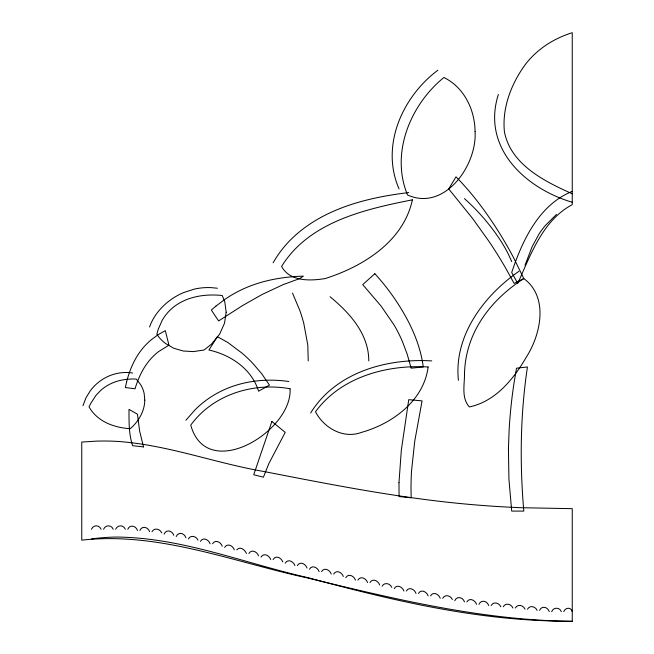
<?xml version="1.0" encoding="UTF-8"?>
<svg xmlns="http://www.w3.org/2000/svg" width="654" height="654" viewBox="0 0 654 654"><rect width="100%" height="100%" fill="white"/><g stroke="black" fill="none" stroke-linecap="round" stroke-linejoin="round"><path stroke-width="0.98" d="M308.23 360.91L307.813 345.206L303.808 323.468A163.426 163.426 0 0 0 299.712 310.159L292.485 293.09M498.373 94.47C481.36 147.567 525.072 188.327 572.25 202.258M82.96 405.725L85.936 397.91L90.211 390.904A46.328 46.328 0 0 1 101.885 379.835C110.845 373.908 121.979 371.251 132.615 373.025M525.015 265.23L532.127 246.705L539.002 234.05A84.104 84.104 0 0 1 545.452 225.377L556.505 214.365M149.57 327C152.668 317.999 158.546 310.176 165.601 303.881A66.275 66.275 0 0 1 183.48 292.632L194.025 289.191A62.367 62.367 0 0 1 211.324 287.637L217.398 288.242M310.65 412.993C335.584 372.404 386.612 358.13 431.763 360.91M563.773 611.613C565.334 607.37 571.032 606.83 572.25 611.613M91.437 529.258C93.277 524.696 99.285 524.696 101.125 529.258M103.553 529.258C105.392 524.696 111.401 524.696 113.24 529.258M115.66 529.258C117.499 524.696 123.508 524.696 125.347 529.258M551.657 611.613C553.497 607.051 559.513 607.051 561.353 611.613M127.775 529.258C129.868 524.165 136.057 525.824 137.463 530.468M139.882 530.468C141.975 525.375 148.164 527.034 149.57 531.677M164.105 534.097C166.198 529.012 172.386 530.672 173.792 535.307M176.22 536.525C178.313 531.432 184.502 533.092 185.908 537.735M454.775 600.707C456.868 595.622 463.057 597.282 464.463 601.925M478.998 604.345C481.091 599.252 487.279 600.92 488.685 605.555M539.55 610.403C541.643 605.31 547.831 606.969 549.237 611.613M185.908 420.252L195.194 409.649A98.811 98.811 0 0 1 217.414 393.095C239.045 381.249 264.625 377.996 288.847 381.503M151.998 531.677C154.36 527.394 159.985 528.857 161.685 532.887M188.327 538.945C190.69 534.661 196.314 536.125 198.015 540.155M382.108 586.18C384.47 581.896 390.095 583.352 391.795 587.39M442.66 598.287C445.022 594.004 450.655 595.467 452.347 599.497M491.105 605.555C493.468 601.271 499.092 602.735 500.792 606.765M503.22 606.765C505.583 602.481 511.207 603.944 512.908 607.975M515.327 607.975C517.69 603.691 523.314 605.154 525.015 609.193M527.443 609.193C529.805 604.909 535.43 606.364 537.13 610.403M200.443 541.365C203.132 536.672 208.757 539.705 210.13 543.793M212.55 543.793C215.248 539.092 220.872 542.133 222.237 546.213M224.657 547.423C227.355 542.722 232.979 545.763 234.353 549.842M248.88 553.48C251.577 548.78 257.202 551.821 258.575 555.9M260.995 557.11C263.693 552.417 269.317 555.45 270.682 559.53M273.102 559.53C275.8 554.837 281.424 557.878 282.798 561.958M285.218 563.168C287.915 558.467 293.54 561.508 294.905 565.587M297.325 565.587C300.022 560.895 305.647 563.928 307.02 568.007M309.44 569.225C312.138 564.525 317.762 567.566 319.127 571.645M321.547 571.645C324.245 566.944 329.869 569.986 331.243 574.065M333.663 574.065C336.36 569.372 341.985 572.405 343.35 576.493M345.77 577.703C348.468 573.002 354.092 576.043 355.457 580.123M357.885 580.123C360.583 575.422 366.207 578.463 367.573 582.542M369.992 582.542C372.69 577.85 378.314 580.883 379.68 584.97M394.215 588.6C396.913 583.908 402.537 586.94 403.902 591.02M406.33 591.02C409.02 586.327 414.652 589.368 416.018 593.448M418.437 593.448C421.135 588.747 426.76 591.788 428.125 595.868M430.553 595.868C433.242 591.167 438.875 594.208 440.24 598.287M466.882 601.925C469.58 597.225 475.205 600.266 476.57 604.345M236.773 549.842C240.092 545.796 245.013 549.834 246.46 553.48M437.82 70.248C402.21 96.939 380.285 145.989 399.063 188.932M518.957 271.287C483.985 295.608 453.696 335.576 458.405 380.293M572.25 191.352C538.896 204.849 522.399 240.443 511.698 272.497L517.747 283.403C530.729 254.7 542.673 220.3 572.25 204.677L572.25 32.7C562.015 35.913 552.229 40.605 543.507 46.884A89.59 89.59 0 0 0 526.347 63.168C511.747 82.469 501.937 107.256 504.406 131.707C510.741 164.653 544.496 181.371 572.25 193.78M408.75 192.57C365.831 197.704 320.329 209.215 289.223 241.212A110.649 110.649 0 0 0 273.102 262.81M91.437 538.945L97.969 538.152A198.89 198.89 0 0 1 117.14 537.048C182.63 537.801 244.343 563.2 307.47 577.547C383.465 598.034 460.53 616.812 539.476 620.482A642.032 642.032 0 0 0 564.427 621.251L572.25 621.3L572.25 508.665L520.837 507.708A1077.473 1077.473 0 0 1 478.802 505.174C406.535 499.501 335.289 485.407 264.232 471.567C215.019 463.106 167.62 444.81 117.548 441.417A231.099 231.099 0 0 0 96.391 441.139L81.75 442.055L81.75 540.155C158.889 531.465 233.037 561.9 307.078 577.85C394.1 598.909 482.211 620.466 572.25 621.3M330.025 296.72C346.563 310.388 362.659 327.155 367.491 348.762A57.397 57.397 0 0 1 368.782 360.91M464.463 198.62L468.705 202.519A217.618 217.618 0 0 1 484.148 218.689C495.176 231.663 505.166 245.798 511.698 261.6M464.479 373.05C464.79 384.282 461.013 397.509 469.302 406.935C495.348 401.556 513.562 379.181 526.225 357.28C540.842 334.562 548.968 297.079 523.805 278.555L513.431 257.406A404.663 404.663 0 0 0 497.392 229.799C485.309 210.89 471.804 192.783 455.985 176.825L448.718 188.932L472.711 218.608L489.274 241.8A463.416 463.416 0 0 1 505.894 268.508L514.118 283.403L523.805 278.555C501.422 293 481.875 313.086 471.845 338.093A103.185 103.185 0 0 0 464.969 365.88L464.479 373.05M290.057 388.77C292.665 431.19 206.819 483.502 190.747 425.1C213.147 394.387 253.474 382.083 290.057 388.77M508.436 448.946L508.926 479.112L511.698 511.093L523.805 511.093C519.677 463.122 520.273 414.62 527.443 366.968L516.537 368.177L514.297 381.323A494.007 494.007 0 0 0 509.123 430.095L508.436 448.946M398.981 482.709L399.063 496.558L411.17 497.768L411.031 490.835A289.125 289.125 0 0 1 411.513 471.215L414.734 441.237L422.075 400.877L408.75 399.668L401.327 450.165L398.981 482.709M475.066 131.609C477.216 164.98 444.818 211.741 407.54 194.99C390.258 153.257 410.32 104.803 443.87 77.507C464.046 87.178 474.935 109.913 475.066 131.609M226.17 312.203L224.51 323.215L219.654 334.104L211.463 344.143L204.073 350.013L193.347 351.599L183.169 350.994L173.817 348.271L165.585 343.538A37.703 37.703 0 0 1 158.75 336.892L156.837 334.268L158.186 329.403L162.11 320.485A46.148 46.148 0 0 1 170.931 309.334C184.6 296.752 204.318 293.597 222.237 295.51L224.788 301.78L226.17 312.203M144.796 400.109C144.616 411.268 138.534 421.617 130.195 428.73C118.178 427.88 105.801 424.471 96.645 416.304A38.586 38.586 0 0 1 90.693 409.559L89.018 406.935L90.481 403.812L96.056 395.261L100.765 390.348A42.682 42.682 0 0 1 109.324 384.429C117.565 380.113 127.023 378.625 136.253 379.075L140.512 384.438A28.449 28.449 0 0 1 144.166 393.569L144.796 400.109M428.125 366.968C423.874 400.706 392.31 423.776 361.515 432.368C343.432 439.21 323.934 428.018 315.498 411.775C340.922 376.933 386.767 364.531 428.125 366.968M126.582 382.034L125.347 387.552L135.043 388.77C138.403 377.603 143.488 366.722 151.466 358.098A57.184 57.184 0 0 1 158.546 351.639L168.953 345.165L165.315 330.63L158.284 334.619L151.753 339.361A66.193 66.193 0 0 0 142.973 348.026C134.789 357.795 129.639 369.747 126.582 382.034M412.38 199.83C403.567 241.408 363.035 266.546 325.185 278.555C310.348 280.999 289.869 281.784 281.58 266.448C309.056 221.959 364.613 209.296 412.38 199.83M271.892 421.47L253.727 474.755L263.415 477.175L268.908 463.465L285.218 432.368L271.892 421.47M217.398 336.687L208.92 350.013C230.715 354.86 251.782 369.003 258.575 391.19L269.473 385.132L261.723 373.745L252.46 362.995A144.771 144.771 0 0 0 242.209 353.266L227.911 342.541L217.398 336.687M374.84 273.707L362.725 284.613L381.135 306.137L394.092 325.022A146.022 146.022 0 0 1 402.414 341.494L407.156 354.059L411.17 368.177L423.285 366.968C419.827 340.971 407.483 317.043 392.629 295.78A231.156 231.156 0 0 0 374.84 273.715M215.934 306.088L211.34 310.045L218.608 320.942L242.593 305.549L262.385 294.341L283.198 284.613L299.753 278.555L303.382 276.135C281.948 276.789 260.308 280.656 240.885 290.057A122.216 122.216 0 0 0 225.507 298.927L215.934 306.088M143.52 446.903L132.615 445.693C128.707 434.003 129.034 421.519 128.985 409.355L137.463 414.203L139.645 431.19L143.52 446.903"/></g></svg>
